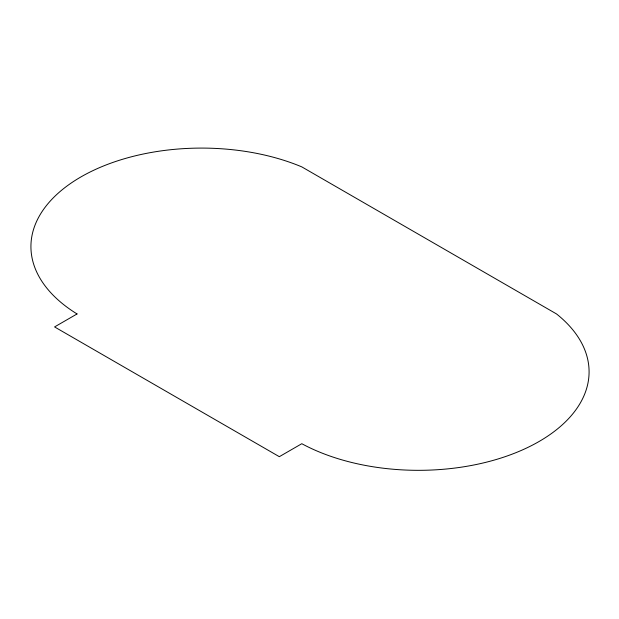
<?xml version="1.0" encoding="UTF-8"?>
<svg xmlns="http://www.w3.org/2000/svg" width="619" height="619" viewBox="0 0 619 619"><rect width="100%" height="100%" fill="white"/><g stroke="black" fill="none" stroke-linecap="round" stroke-linejoin="round"><path stroke-width="0.93" d="M77.042 313.949L54.565 326.925L279.324 456.683L301.801 443.707A170.627 98.506 0 0 0 531.342 445.688A170.627 98.506 0 0 0 556.527 313.949L301.801 166.882A170.627 98.506 0 0 0 73.615 181.421A170.627 98.506 0 0 0 77.042 313.949"/></g></svg>
